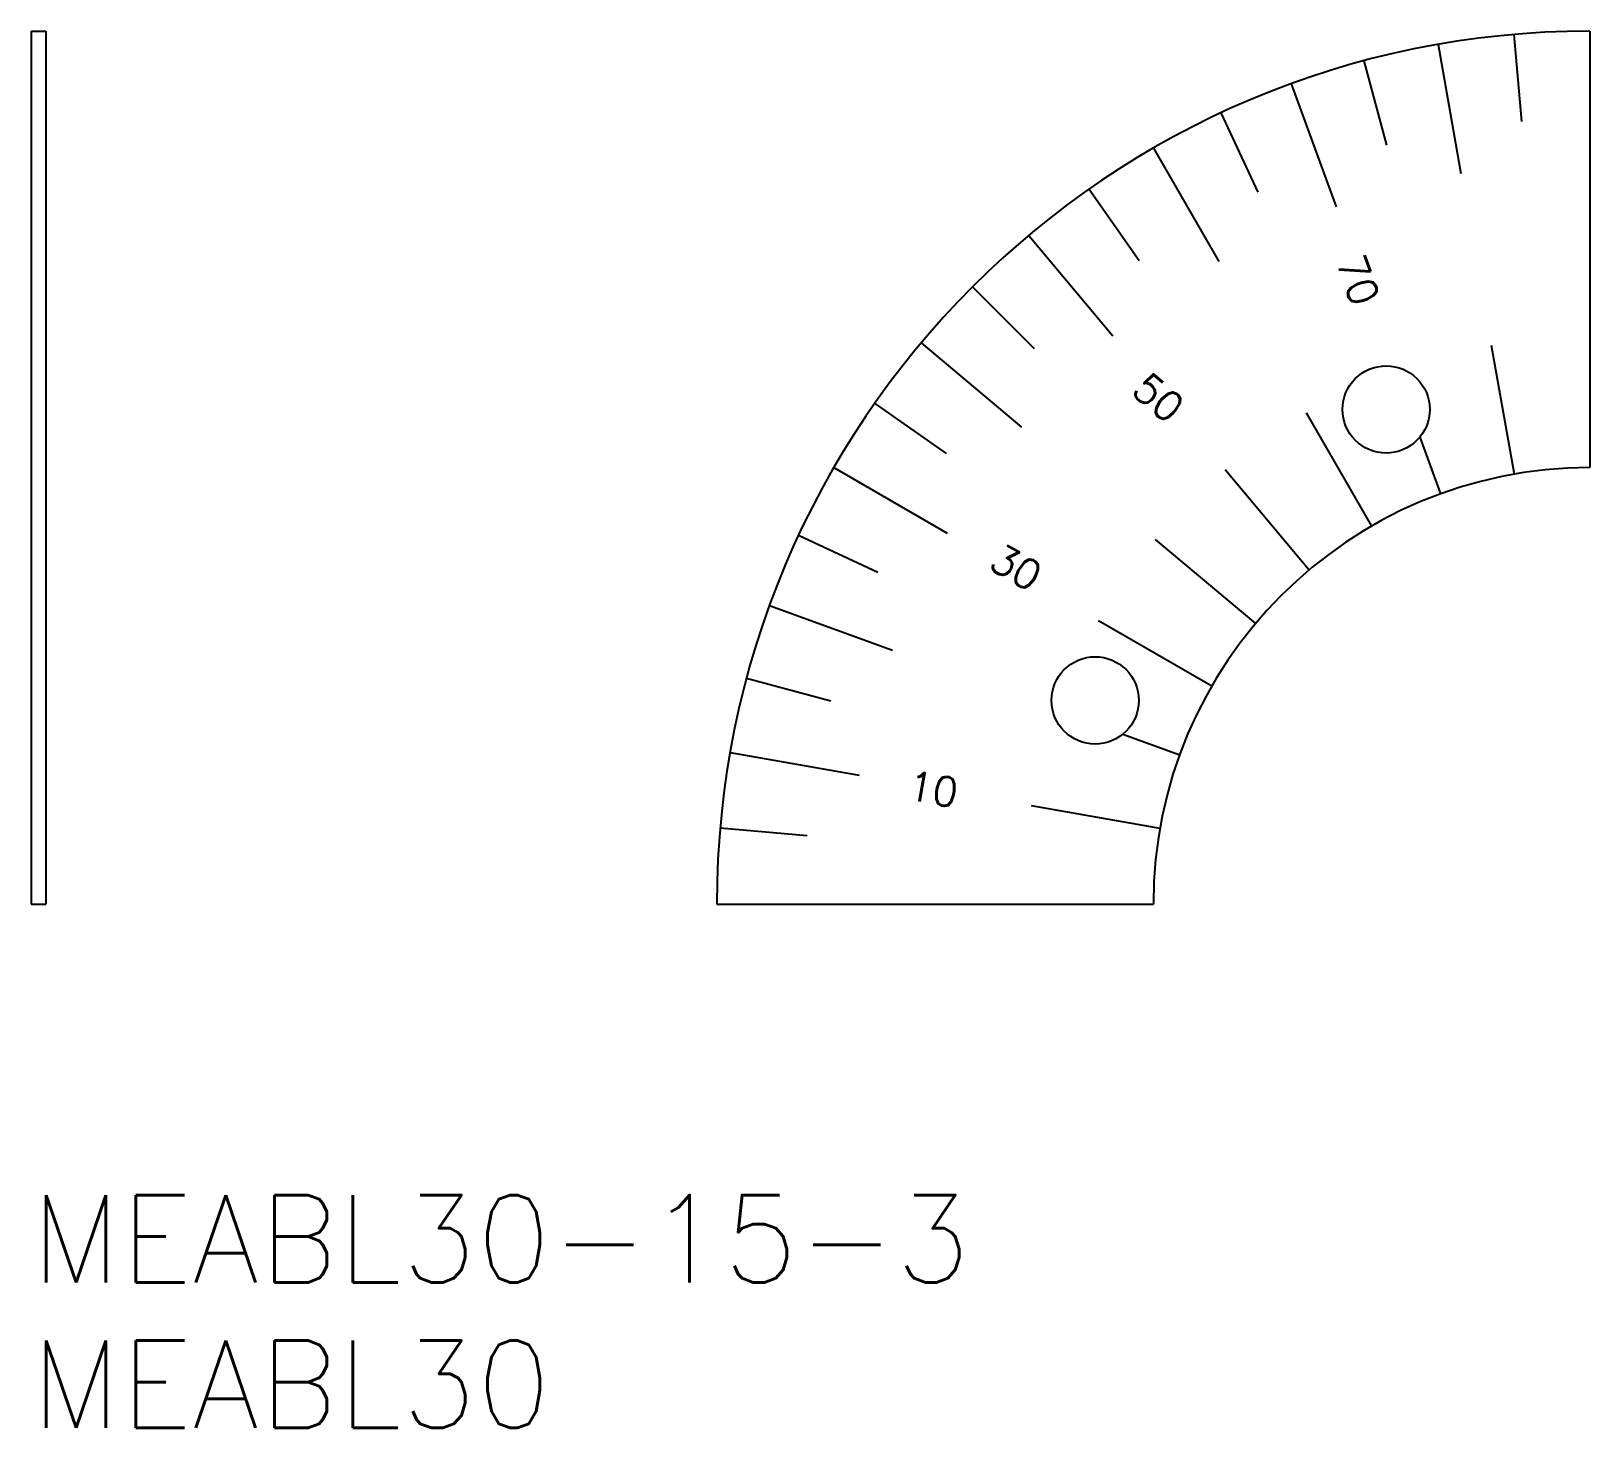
# Model space of a CAD drawing. Extents: x 0 to 53.6, y -8 to 40.
import ezdxf

# ---------------------------------------------------------------- set-up
doc = ezdxf.new("R2010")
doc.units = 0
doc.header["$LTSCALE"] = 0.5
doc.layers.add('MSM_CONTINUOUS', color=7, linetype='CONTINUOUS')
doc.layers.add('MSM_PART_NUMBER', color=7, linetype='CONTINUOUS')
doc.styles.get("Standard").update_dxf_attribs({"font": 'txt.shx', "height": 3, "bigfont": 'bigfont.shx'})

# ---------------------------------------------------------------- blocks, each defined once
blk = doc.blocks.new('*U2')
at = {"layer": 'MSM_PART_NUMBER'}
blk.add_text('MEABL30-15-3', height=3, dxfattribs=at).set_placement((0, -3))
blk = doc.blocks.new('*U3')
at = {"layer": 'MSM_PART_NUMBER'}
blk.add_text('MEABL30', height=3, dxfattribs=at).set_placement((0, -8))

msp = doc.modelspace()

# ---------------------------------------------------------------- linework, layer by layer
at = {"layer": 'MSM_CONTINUOUS'}
for p, q in [((0, 40), (0.5, 40)), ((0, 40), (0, 10)), ((0.5, 40), (0.5, 10)), ((50.949, 39.886), (51.211, 36.897)), ((53.564, 40), (53.564, 25)), ((48.355, 39.544), (49.136, 35.113)), ((45.799, 38.978), (46.576, 36.08)), ((43.303, 38.191), (44.842, 33.962)), ((40.885, 37.189), (42.153, 34.47)), ((38.564, 35.981), (40.814, 32.084)), ((36.357, 34.575), (38.077, 32.117)), ((34.28, 32.981), (37.173, 29.534)), ((32.351, 31.213), (34.472, 29.092)), ((30.583, 29.284), (34.03, 26.391)), ((50.178, 29.204), (50.959, 24.772)), ((28.989, 27.207), (31.447, 25.487)), ((43.814, 26.887), (46.064, 22.99)), ((47.723, 26.048), (48.434, 24.095)), ((27.583, 25), (31.48, 22.75)), ((41.03, 24.938), (43.922, 21.491)), ((26.375, 22.679), (29.094, 21.411)), ((38.626, 22.534), (42.073, 19.642)), ((25.373, 20.261), (29.602, 18.722)), ((36.676, 19.75), (40.574, 17.5)), ((24.586, 17.765), (27.484, 16.988)), ((37.516, 15.841), (39.469, 15.13)), ((24.02, 15.209), (28.451, 14.428)), ((34.36, 13.386), (38.792, 12.605)), ((23.678, 12.615), (26.667, 12.353)), ((0, 10), (0.5, 10)), ((23.564, 10), (38.564, 10))]:
    msp.add_line(p, q, dxfattribs=at)
for centre in [(46.564, 27), (36.564, 17)]:
    msp.add_circle(centre, 1.5, dxfattribs=at)
for radius in [30, 15]:
    msp.add_arc((53.564, 10), radius, 90, 180, dxfattribs=at)

# ---------------------------------------------------------------- block references
for name in ['*U2', '*U3']:
    msp.add_blockref(name, (0, 0), dxfattribs=at)

# ---------------------------------------------------------------- texts
for s, rotation, p in [('70', 290, (44.834, 32.086)), ('50', 320, (37.76, 27.574)), ('30', 330, (32.855, 21.57)), ('10', 350, (30.064, 13.605))]:
    msp.add_text(s, height=1, rotation=rotation, dxfattribs=at).set_placement(p)

doc.saveas('drawing.dxf')
